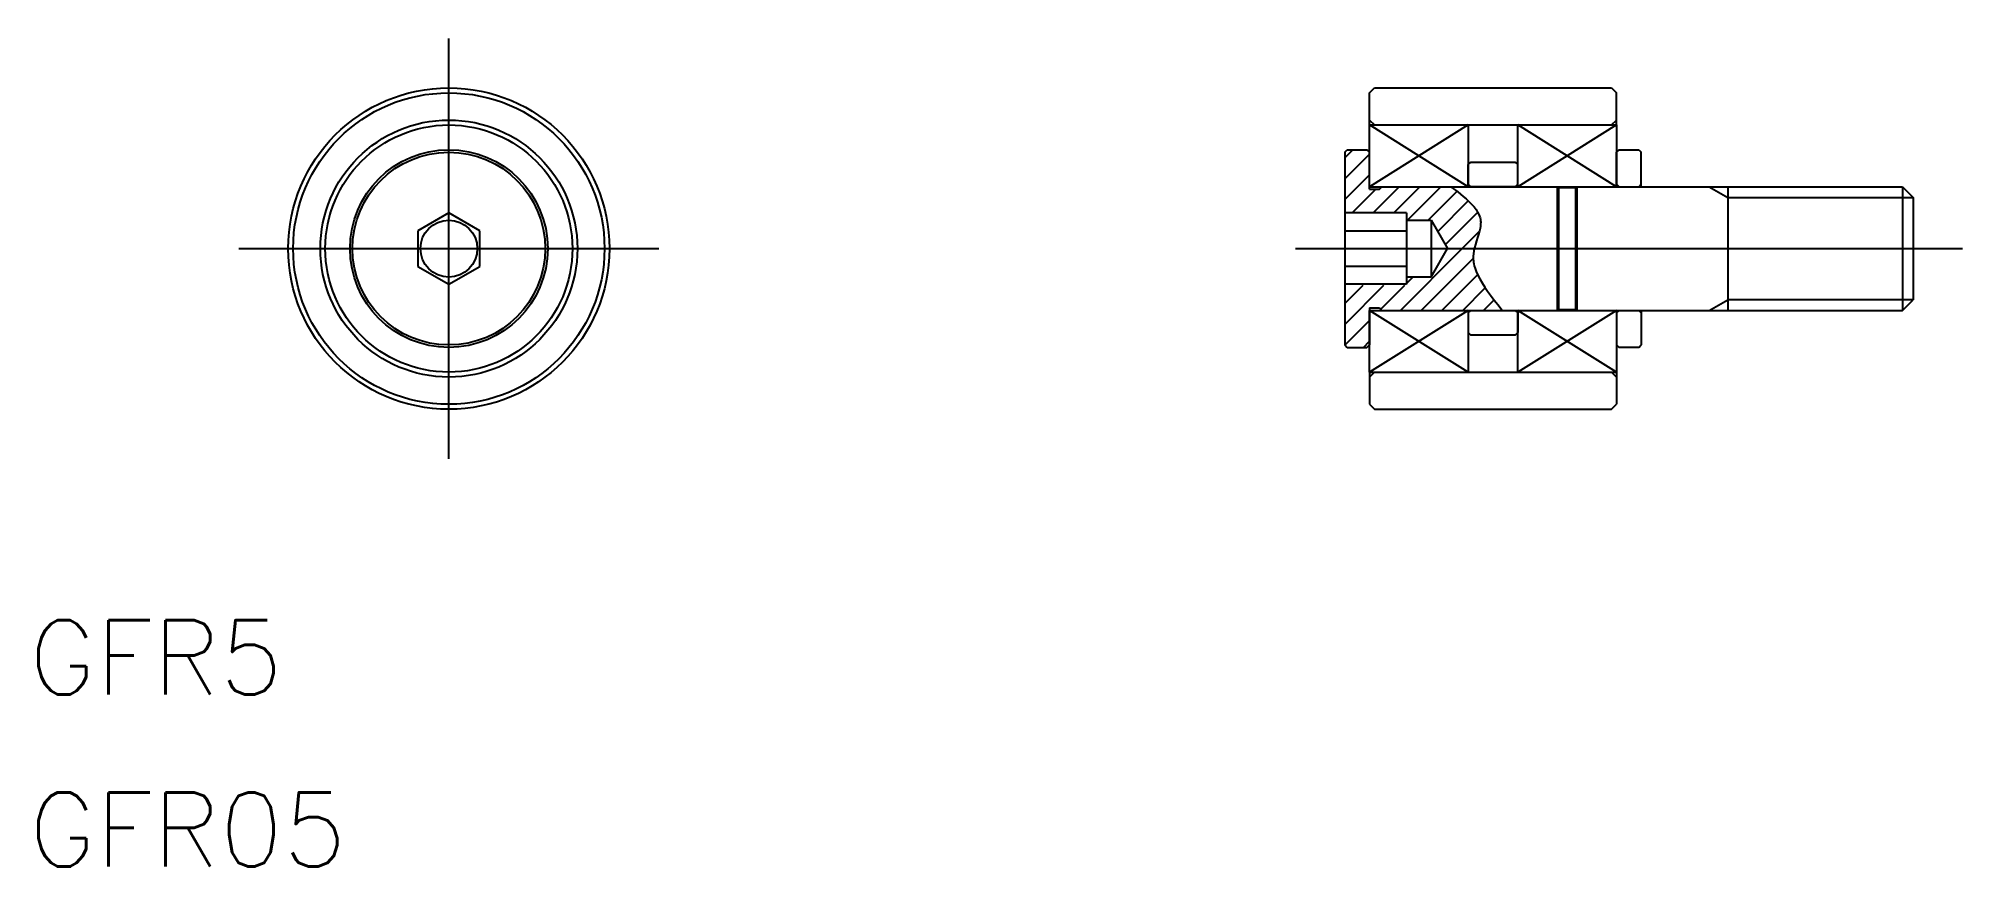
# Model space of a CAD drawing. Extents: x -16.6 to 61.3, y -25 to 8.5.
import ezdxf

# ---------------------------------------------------------------- set-up
doc = ezdxf.new("R2010")
doc.units = 0
doc.linetypes.add('CENTER', pattern=[50.8, 31.75, -6.35, 6.35, -6.35])
doc.layers.get('0').update_dxf_attribs({"linetype": 'CONTINUOUS'})
doc.layers.add('CENTER', color=1, linetype='CENTER')
doc.styles.get("Standard").update_dxf_attribs({"font": 'txt.shx', "height": 3, "bigfont": 'bigfont.shx'})

msp = doc.modelspace()

# ---------------------------------------------------------------- linework, layer by layer
at = {"color": 7, "linetype": 'CONTINUOUS'}
for p, q in [((37.257, 6.3), (37.457, 6.5)), ((37.257, 5), (37.257, 6.3)), ((37.457, 6.5), (47.057, 6.5)), ((47.057, 6.5), (47.257, 6.3)), ((47.257, 5), (47.257, 6.3)), ((37.257, 5.2), (37.457, 5)), ((37.257, 2.5), (37.257, 5)), ((37.257, 5), (41.257, 5)), ((37.457, 5), (47.057, 5)), ((41.257, 5), (41.257, 2.5)), ((43.257, 5), (47.257, 5)), ((43.257, 2.5), (43.257, 5)), ((47.057, 5), (47.257, 5.2)), ((47.257, 5), (47.257, 2.5)), ((36.257, 3.9), (36.357, 4)), ((36.257, 3.9), (36.257, -3.9)), ((36.357, 4), (37.157, 4)), ((37.157, 4), (37.257, 3.9)), ((37.257, 2.4), (37.257, 3.9)), ((47.257, 3.9), (47.357, 4)), ((47.257, 2.5), (47.257, 3.9)), ((47.357, 4), (48.157, 4)), ((48.157, 4), (48.257, 3.9)), ((48.257, 2.5), (48.257, 3.9)), ((41.257, 3.4), (41.357, 3.5)), ((41.257, 2.5), (41.257, 3.4)), ((41.357, 3.5), (43.157, 3.5)), ((43.157, 3.5), (43.257, 3.4)), ((43.257, 2.5), (43.257, 3.4)), ((37.257, 2.5), (41.257, 2.5)), ((37.257, 2.4), (37.657, 2.4)), ((37.657, 2.4), (37.757, 2.5)), ((37.757, 2.5), (44.857, 2.5)), ((41.257, 2.6), (41.357, 2.5)), ((43.157, 2.5), (41.357, 2.5)), ((43.157, 2.5), (43.257, 2.6)), ((43.257, 2.5), (47.257, 2.5)), ((44.857, 2.5), (44.857, -2.5)), ((44.857, 2.5), (44.918, 2.465)), ((44.918, -2.465), (44.918, 2.465)), ((44.918, 2.465), (45.597, 2.465)), ((45.597, 2.465), (45.657, 2.5)), ((45.597, 2.465), (45.597, -2.465)), ((45.657, 2.5), (58.824, 2.5)), ((45.657, -2.5), (45.657, 2.5)), ((47.257, 2.6), (47.357, 2.5)), ((47.357, 2.5), (48.157, 2.5)), ((48.157, 2.5), (48.257, 2.6)), ((51.757, 2.5), (51.757, -2.5)), ((58.824, 2.5), (58.824, -2.5)), ((58.824, 2.5), (59.257, 2.067)), ((59.257, 2.067), (59.257, -2.067)), ((0, 1.443), (-1.25, 0.722)), ((1.25, 0.722), (0, 1.443)), ((38.757, 1.443), (36.257, 1.443)), ((38.757, 1.443), (38.757, -1.443)), ((38.757, 1.15), (39.757, 1.15)), ((39.757, 1.15), (39.757, -1.15)), ((39.757, 1.15), (40.421, 0)), ((-1.25, 0.722), (-1.25, -0.722)), ((1.25, -0.722), (1.25, 0.722)), ((36.257, 0.722), (38.757, 0.722)), ((39.757, -1.15), (40.421, 0)), ((-1.25, -0.722), (0, -1.443)), ((0, -1.443), (1.25, -0.722)), ((38.757, -0.722), (36.257, -0.722)), ((38.757, -1.443), (36.257, -1.443)), ((39.757, -1.15), (38.757, -1.15)), ((58.824, -2.5), (59.257, -2.067)), ((37.257, -2.4), (37.257, -3.9)), ((37.257, -2.4), (37.657, -2.4)), ((37.257, -5), (37.257, -2.5)), ((37.257, -2.5), (41.257, -2.5)), ((37.657, -2.4), (37.757, -2.5)), ((37.757, -2.5), (44.857, -2.5)), ((41.257, -2.5), (41.257, -5)), ((41.257, -2.6), (41.357, -2.5)), ((41.257, -2.5), (41.257, -3.4)), ((41.357, -2.5), (43.157, -2.5)), ((43.157, -2.5), (43.257, -2.6)), ((43.257, -2.5), (47.257, -2.5)), ((43.257, -5), (43.257, -2.5)), ((43.257, -2.5), (43.257, -3.4)), ((44.857, -2.5), (44.918, -2.465)), ((44.918, -2.465), (45.597, -2.465)), ((45.597, -2.465), (45.657, -2.5)), ((45.657, -2.5), (58.824, -2.5)), ((47.257, -2.5), (47.257, -5)), ((47.257, -2.5), (47.257, -3.9)), ((47.257, -2.6), (47.357, -2.5)), ((47.357, -2.5), (48.157, -2.5)), ((48.157, -2.5), (48.257, -2.6)), ((48.257, -2.5), (48.257, -3.9)), ((41.257, -3.4), (41.357, -3.5)), ((43.157, -3.5), (41.357, -3.5)), ((43.157, -3.5), (43.257, -3.4)), ((36.257, -3.9), (36.357, -4)), ((36.357, -4), (37.157, -4)), ((37.157, -4), (37.257, -3.9)), ((47.257, -3.9), (47.357, -4)), ((48.157, -4), (47.357, -4)), ((48.157, -4), (48.257, -3.9)), ((37.257, -5), (41.257, -5)), ((37.257, -5), (37.257, -6.3)), ((37.257, -5.2), (37.457, -5)), ((37.457, -5), (47.057, -5)), ((43.257, -5), (47.257, -5)), ((47.057, -5), (47.257, -5.2)), ((47.257, -5), (47.257, -6.3)), ((37.257, -6.3), (37.457, -6.5)), ((37.457, -6.5), (47.057, -6.5)), ((47.057, -6.5), (47.257, -6.3))]:
    msp.add_line(p, q, dxfattribs=at)
at = {"color": 3, "linetype": 'CONTINUOUS'}
for p, q in [((41.257, 5), (37.257, 2.5)), ((41.257, 2.5), (37.257, 5)), ((47.257, 5), (43.257, 2.5)), ((47.257, 2.5), (43.257, 5)), ((36.257, 3.668), (36.59, 4)), ((36.257, 2.826), (37.257, 3.826)), ((36.257, 1.984), (37.257, 2.984)), ((36.559, 1.443), (37.515, 2.4)), ((37.401, 1.443), (38.457, 2.5)), ((38.243, 1.443), (39.299, 2.5)), ((38.791, 1.15), (40.141, 2.5)), ((40.56, 2.5), (40.571, 2.491)), ((40.571, 2.491), (40.605, 2.465)), ((40.605, 2.465), (40.661, 2.422)), ((40.661, 2.422), (40.736, 2.364)), ((40.736, 2.364), (40.829, 2.292)), ((51.007, 2.5), (51.757, 2.067)), ((39.633, 1.15), (40.798, 2.315)), ((40.02, 0.695), (41.255, 1.93)), ((40.829, 2.292), (40.935, 2.207)), ((40.935, 2.207), (41.05, 2.113)), ((41.05, 2.113), (41.168, 2.01)), ((41.168, 2.01), (41.284, 1.903)), ((41.284, 1.903), (41.392, 1.793)), ((41.392, 1.793), (41.489, 1.683)), ((41.489, 1.683), (41.569, 1.576)), ((41.569, 1.576), (41.633, 1.475)), ((51.757, 2.067), (59.257, 2.067)), ((40.328, 0.161), (41.636, 1.47)), ((41.633, 1.475), (41.68, 1.384)), ((41.68, 1.384), (41.713, 1.305)), ((41.733, 0.812), (41.707, 0.699)), ((41.713, 1.305), (41.733, 1.24)), ((41.733, 1.24), (41.744, 1.192)), ((41.749, 0.912), (41.733, 0.812)), ((41.744, 1.192), (41.749, 1.162)), ((41.749, 1.162), (41.75, 1.152)), ((41.757, 0.996), (41.749, 0.912)), ((41.75, 1.152), (41.752, 1.142)), ((41.752, 1.142), (41.755, 1.112)), ((41.755, 1.112), (41.758, 1.063)), ((41.758, 1.063), (41.757, 0.996)), ((38.509, -2.5), (41.009, 0)), ((41.009, 0), (41.706, 0.698)), ((41.508, 0.036), (41.482, -0.09)), ((41.544, 0.17), (41.508, 0.036)), ((41.586, 0.307), (41.544, 0.17)), ((41.63, 0.443), (41.586, 0.307)), ((41.671, 0.575), (41.63, 0.443)), ((41.707, 0.699), (41.671, 0.575)), ((39.351, -2.5), (41.456, -0.395)), ((41.457, -0.306), (41.456, -0.388)), ((41.456, -0.388), (41.458, -0.449)), ((41.465, -0.206), (41.457, -0.306)), ((41.458, -0.449), (41.461, -0.487)), ((41.461, -0.487), (41.462, -0.499)), ((41.462, -0.499), (41.464, -0.512)), ((41.464, -0.512), (41.469, -0.55)), ((41.482, -0.09), (41.465, -0.206)), ((41.469, -0.55), (41.479, -0.612)), ((41.479, -0.612), (41.499, -0.697)), ((41.499, -0.697), (41.53, -0.804)), ((36.257, -2.226), (36.999, -1.484)), ((36.257, -3.068), (37.841, -1.484)), ((37.712, -2.455), (38.683, -1.484)), ((38.757, -1.409), (39.017, -1.15)), ((40.192, -2.5), (41.633, -1.059)), ((41.53, -0.804), (41.576, -0.93)), ((41.576, -0.93), (41.639, -1.072)), ((41.639, -1.072), (41.718, -1.226)), ((41.718, -1.226), (41.813, -1.389)), ((41.813, -1.389), (41.92, -1.556)), ((41.92, -1.556), (42.034, -1.722)), ((41.034, -2.5), (41.944, -1.591)), ((41.876, -2.5), (42.299, -2.077)), ((42.034, -1.722), (42.15, -1.882)), ((42.15, -1.882), (42.263, -2.031)), ((42.263, -2.031), (42.368, -2.166)), ((42.368, -2.166), (42.459, -2.281)), ((42.459, -2.281), (42.534, -2.375)), ((51.007, -2.5), (51.757, -2.067)), ((59.257, -2.067), (51.757, -2.067)), ((36.262, -3.905), (37.257, -2.909)), ((41.257, -2.5), (37.257, -5)), ((41.257, -5), (37.257, -2.5)), ((42.534, -2.375), (42.589, -2.444)), ((42.589, -2.444), (42.622, -2.486)), ((42.622, -2.486), (42.634, -2.5)), ((47.257, -2.5), (43.257, -5)), ((47.257, -5), (43.257, -2.5)), ((37.009, -4), (37.257, -3.751))]:
    msp.add_line(p, q, dxfattribs=at)
at = {"color": 7, "linetype": 'CONTINUOUS'}
for radius in [6.5, 6.3, 5.2, 5, 4, 3.9, 1.15]:
    msp.add_circle((0, 0), radius, dxfattribs=at)
at = {"layer": 'CENTER', "color": 1, "linetype": 'CENTER'}
for p, q in [((0, -8.5), (0, 8.5)), ((-8.5, 0), (8.5, 0)), ((34.257, 0), (61.257, 0))]:
    msp.add_line(p, q, dxfattribs=at)

# ---------------------------------------------------------------- texts
at = {"color": 7, "linetype": 'CONTINUOUS'}
for s, p in [('GFR5', (-16.993, -18.035)), ('GFR05', (-16.993, -25.001))]:
    msp.add_text(s, height=3, dxfattribs=at).set_placement(p)

doc.saveas('drawing.dxf')
